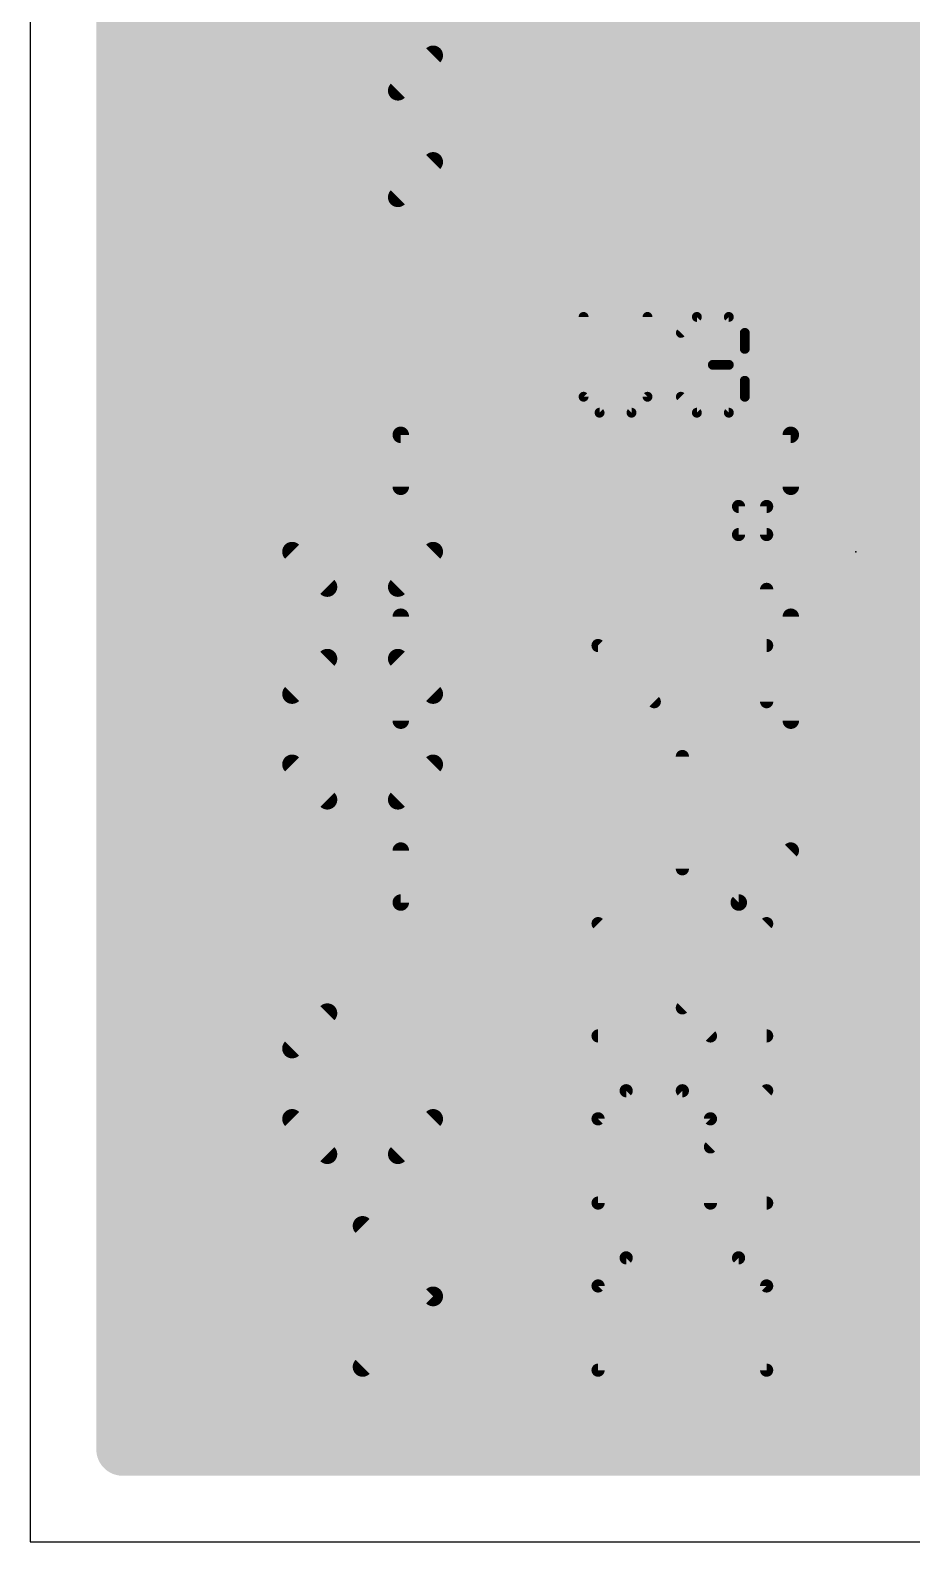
# Model space of a CAD drawing. Extents: x 0 to 1.9, y 0 to 1.15.
# Drawn here: x 0 to 0.2669, y 0 to 0.458 of the extents above; entities that cross this region are included whole.
import ezdxf

# ---------------------------------------------------------------- set-up
doc = ezdxf.new("R2010")
doc.units = 0
for name, color, linetype in [('1', 22, 'CONTINUOUS'), ('16', 175, 'CONTINUOUS'), ('20', 7, 'CONTINUOUS'), ('21', 253, 'CONTINUOUS'), ('22', 253, 'CONTINUOUS'), ('24', 7, 'CONTINUOUS'), ('25', 253, 'CONTINUOUS'), ('32', 253, 'CONTINUOUS')]:
    doc.layers.add(name, color=color, linetype=linetype)

# ---------------------------------------------------------------- blocks, each defined once
blk = doc.blocks.new('RECT')
blk.add_solid([(-0.5, -0.5), (0.5, -0.5), (-0.5, 0.5), (0.5, 0.5)])

msp = doc.modelspace()

# ---------------------------------------------------------------- linework, layer by layer
at = {"layer": '1', "const_width": 0.016}
for points in [[(0.028, 0.028), (0.028, 1.122)], [(0.028, 0.464), (0.494202, 0.464)], [(0.028, 0.448), (0.491189, 0.448)], [(0.028, 0.432), (0.495859, 0.432)], [(0.028, 0.416), (0.503, 0.416)], [(0.028, 0.4), (0.503, 0.4)], [(0.028, 0.384), (0.503, 0.384)], [(0.028, 0.368), (0.481472, 0.368)], [(0.028, 0.352), (0.481472, 0.352)], [(0.028, 0.336), (0.481472, 0.336)], [(0.028, 0.32), (0.481472, 0.32)], [(0.028, 0.304), (0.483484, 0.304)], [(0.028, 0.288), (0.356472, 0.288)], [(0.028, 0.272), (0.356472, 0.272)], [(0.028, 0.256), (0.356472, 0.256)], [(0.028, 0.24), (0.356472, 0.24)], [(0.028, 0.224), (0.361485, 0.224)], [(0.028, 0.208), (0.356472, 0.208)], [(0.028, 0.192), (0.356472, 0.192)], [(0.028, 0.176), (0.356472, 0.176)], [(0.028, 0.16), (0.356472, 0.16)], [(0.028, 0.144), (0.378, 0.144)], [(0.028, 0.128), (0.378, 0.128)], [(0.028, 0.112), (0.368374, 0.112)], [(0.028, 0.096), (0.366189, 0.096)], [(0.028, 0.08), (0.372184, 0.08)], [(0.028, 0.064), (1.716561, 0.064)], [(0.028, 0.048), (1.872, 0.048)], [(0.028, 0.032), (1.872, 0.032)], [(1.872, 0.028), (0.028, 0.028)]]:
    msp.add_lwpolyline(points, dxfattribs=at)
at = {"layer": '1', "const_width": 0.008}
for points in [[(0.028, 0.468, 1), (0.028, 0.46)], [(0.028, 0.452, 1), (0.028, 0.444)], [(0.028, 0.436, 1), (0.028, 0.428)], [(0.028, 0.42, 1), (0.028, 0.412)], [(0.028, 0.404, 1), (0.028, 0.396)], [(0.028, 0.388, 1), (0.028, 0.38)], [(0.028, 0.372, 1), (0.028, 0.364)], [(0.028, 0.356, 1), (0.028, 0.348)], [(0.028, 0.34, 1), (0.028, 0.332)], [(0.028, 0.324, 1), (0.028, 0.316)], [(0.028, 0.308, 1), (0.028, 0.3)], [(0.028, 0.292, 1), (0.028, 0.284)], [(0.028, 0.276, 1), (0.028, 0.268)], [(0.028, 0.26, 1), (0.028, 0.252)], [(0.028, 0.244, 1), (0.028, 0.236)], [(0.028, 0.228, 1), (0.028, 0.22)], [(0.028, 0.212, 1), (0.028, 0.204)], [(0.028, 0.196, 1), (0.028, 0.188)], [(0.028, 0.18, 1), (0.028, 0.172)], [(0.028, 0.164, 1), (0.028, 0.156)], [(0.028, 0.148, 1), (0.028, 0.14)], [(0.028, 0.132, 1), (0.028, 0.124)], [(0.028, 0.116, 1), (0.028, 0.108)], [(0.028, 0.1, 1), (0.028, 0.092)], [(0.028, 0.084, 1), (0.028, 0.076)], [(0.028, 0.068, 1), (0.028, 0.06)], [(0.028, 0.052, 1), (0.028, 0.044)], [(0.028, 0.036, 1), (0.028, 0.028)], [(0.028, 0.032, 1), (0.028, 0.024)], [(0.024, 0.028, 1), (0.032, 0.028)]]:
    msp.add_lwpolyline(points, format="xyb", dxfattribs=at)
at = {"layer": '16', "const_width": 0.016}
for points in [[(0.028, 0.028), (0.028, 1.122)], [(0.028, 0.464), (0.382887, 0.464)], [(0.028, 0.448), (0.366887, 0.448)], [(0.028, 0.432), (0.350887, 0.432)], [(0.028, 0.416), (0.334887, 0.416)], [(0.028, 0.4), (0.318887, 0.4)], [(0.028, 0.384), (0.315598, 0.384)], [(0.028, 0.368), (0.315598, 0.368)], [(0.103387, 0.3595), (0.083013, 0.339126)], [(0.309211, 0.3595), (0.103387, 0.3595)], [(0.028, 0.352), (0.095887, 0.352)], [(0.028, 0.336), (0.079887, 0.336)], [(0.083013, 0.339126), (0.073438, 0.329551)], [(0.083013, 0.339126), (0.083013, 0.339126)], [(0.1125, 0.3375), (0.092126, 0.317126)], [(0.300098, 0.3375), (0.1125, 0.3375)], [(0.05365, 0.329551), (0.045449, 0.32135)], [(0.073438, 0.329551), (0.05365, 0.329551)], [(0.028, 0.32), (0.045449, 0.32)], [(0.045449, 0.32135), (0.045449, 0.27865)], [(0.092126, 0.317126), (0.092126, 0.3)], [(0.138803, 0.27865), (0.138803, 0.3155)], [(0.138803, 0.3155), (0.199323, 0.3155)], [(0.199323, 0.3155), (0.199323, 0.3)], [(0.028, 0.304), (0.045449, 0.304)], [(0.138803, 0.304), (0.199323, 0.304)], [(0.199323, 0.3), (0.249999, 0.3)], [(0.249999, 0.299999), (0.199323, 0.299999)], [(0.199323, 0.299999), (0.199323, 0.282079)], [(0.249999, 0.3), (0.249999, 0.299999)], [(0.249999, 0.266449), (0.249999, 0.299999)], [(0.249999, 0.299999), (0.25, 0.299999)], [(0.25, 0.299999), (0.25, 0.266449)], [(0.028, 0.288), (0.045449, 0.288)], [(0.138803, 0.288), (0.199323, 0.288)], [(0.249999, 0.288), (0.25, 0.288)], [(0.199323, 0.282079), (0.200549, 0.277501)], [(0.045449, 0.27865), (0.05365, 0.270449)], [(0.130602, 0.270449), (0.138803, 0.27865)], [(0.200549, 0.277501), (0.202919, 0.273397)], [(0.028, 0.272), (0.052099, 0.272)], [(0.132153, 0.272), (0.204316, 0.272)], [(0.202919, 0.273397), (0.206271, 0.270045)], [(0.249999, 0.272), (0.25, 0.272)], [(0.05365, 0.270449), (0.130602, 0.270449)], [(0.206271, 0.270045), (0.210375, 0.267675)], [(0.210375, 0.267675), (0.214953, 0.266449)], [(0.057473, 0.262685), (0.052895, 0.261458)], [(0.092519, 0.262685), (0.057473, 0.262685)], [(0.092519, 0.229135), (0.092519, 0.262685)], [(0.127567, 0.262685), (0.09252, 0.262685)], [(0.09252, 0.262685), (0.09252, 0.229135)], [(0.132145, 0.261458), (0.127567, 0.262685)], [(0.214953, 0.266449), (0.249999, 0.266449)], [(0.25, 0.266449), (0.285047, 0.266449)], [(0.04879, 0.259089), (0.045439, 0.255737)], [(0.052895, 0.261458), (0.04879, 0.259089)], [(0.136249, 0.259089), (0.132145, 0.261458)], [(0.1396, 0.255737), (0.136249, 0.259089)], [(0.211524, 0.258685), (0.203323, 0.250484)], [(0.288476, 0.258685), (0.211524, 0.258685)], [(0.028, 0.256), (0.045702, 0.256)], [(0.045439, 0.255737), (0.043069, 0.251633)], [(0.092519, 0.256), (0.09252, 0.256)], [(0.139338, 0.256), (0.208839, 0.256)], [(0.14197, 0.251633), (0.1396, 0.255737)], [(0.043069, 0.251633), (0.041843, 0.247055)], [(0.143197, 0.247055), (0.14197, 0.251633)], [(0.203323, 0.250484), (0.203323, 0.207784)], [(0.041843, 0.247055), (0.041843, 0.229134)], [(0.143197, 0.229134), (0.143197, 0.247055)], [(0.028, 0.24), (0.041843, 0.24)], [(0.092519, 0.24), (0.09252, 0.24)], [(0.143197, 0.24), (0.203323, 0.24)], [(0.041843, 0.229134), (0.092518, 0.229134)], [(0.092518, 0.229133), (0.041843, 0.229133)], [(0.041843, 0.229133), (0.041843, 0.211213)], [(0.092518, 0.229134), (0.092518, 0.229133)], [(0.09252, 0.229135), (0.092519, 0.229135)], [(0.092519, 0.195583), (0.092519, 0.229133)], [(0.092519, 0.229133), (0.09252, 0.229133)], [(0.09252, 0.229133), (0.09252, 0.195583)], [(0.092521, 0.229133), (0.092521, 0.229134)], [(0.092521, 0.229134), (0.143197, 0.229134)], [(0.143197, 0.229133), (0.092521, 0.229133)], [(0.143197, 0.211213), (0.143197, 0.229133)], [(0.25, 0.2), (0.25, 0.229134)], [(0.028, 0.224), (0.041843, 0.224)], [(0.092519, 0.224), (0.09252, 0.224)], [(0.143197, 0.224), (0.203323, 0.224)], [(0.028, 0.208), (0.042703, 0.208)], [(0.041843, 0.211213), (0.043069, 0.206635)], [(0.092519, 0.208), (0.09252, 0.208)], [(0.14197, 0.206635), (0.143197, 0.211213)], [(0.142336, 0.208), (0.203323, 0.208)], [(0.203323, 0.207784), (0.211524, 0.199583)], [(0.043069, 0.206635), (0.045439, 0.20253)], [(0.1396, 0.20253), (0.14197, 0.206635)], [(0.045439, 0.20253), (0.04879, 0.199179)], [(0.04879, 0.199179), (0.052895, 0.196809)], [(0.132145, 0.196809), (0.136249, 0.199179)], [(0.136249, 0.199179), (0.1396, 0.20253)], [(0.211524, 0.199583), (0.228, 0.199583)], [(0.228, 0.199583), (0.228, 0.190887)], [(0.275, 0.175), (0.25, 0.2)], [(0.052895, 0.196809), (0.057473, 0.195583)], [(0.057473, 0.195583), (0.092519, 0.195583)], [(0.09252, 0.195583), (0.127567, 0.195583)], [(0.127567, 0.195583), (0.132145, 0.196809)], [(0.028, 0.192), (0.228, 0.192)], [(0.228, 0.190887), (0.240887, 0.178)], [(0.028, 0.176), (0.242887, 0.176)], [(0.240887, 0.178), (0.265887, 0.153)], [(0.028, 0.16), (0.258887, 0.16)], [(0.265887, 0.153), (0.323008, 0.153)], [(0.028, 0.144), (0.323008, 0.144)], [(0.028, 0.128), (0.565887, 0.128)], [(0.028, 0.112), (0.575681, 0.112)], [(0.028, 0.096), (1.673539, 0.096)], [(0.028, 0.08), (1.689539, 0.08)], [(0.028, 0.064), (1.716561, 0.064)], [(0.028, 0.048), (1.872, 0.048)], [(0.028, 0.032), (1.872, 0.032)], [(1.872, 0.028), (0.028, 0.028)]]:
    msp.add_lwpolyline(points, dxfattribs=at)
at = {"layer": '16', "const_width": 0.008}
for points in [[(0.028, 0.468, 1), (0.028, 0.46)], [(0.028, 0.452, 1), (0.028, 0.444)], [(0.028, 0.436, 1), (0.028, 0.428)], [(0.028, 0.42, 1), (0.028, 0.412)], [(0.028, 0.404, 1), (0.028, 0.396)], [(0.028, 0.388, 1), (0.028, 0.38)], [(0.028, 0.372, 1), (0.028, 0.364)], [(0.103387, 0.3635, 1), (0.103387, 0.3555)], [(0.106216, 0.356671, 1), (0.100559, 0.362328)], [(0.028, 0.356, 1), (0.028, 0.348)], [(0.095887, 0.348, 1), (0.095887, 0.356)], [(0.028, 0.34, 1), (0.028, 0.332)], [(0.083013, 0.343126, 1), (0.083013, 0.335126)], [(0.080185, 0.341954, 1), (0.085842, 0.336297)], [(0.079887, 0.332, 1), (0.079887, 0.34)], [(0.085842, 0.336297, 1), (0.080185, 0.341954)], [(0.083013, 0.335126, 1), (0.083013, 0.343126)], [(0.1125, 0.3415, 1), (0.1125, 0.3335)], [(0.115328, 0.334672, 1), (0.109672, 0.340328)], [(0.05365, 0.333551, 1), (0.05365, 0.325551)], [(0.056478, 0.326723, 1), (0.050821, 0.332379)], [(0.07061, 0.332379, 1), (0.076267, 0.326723)], [(0.073438, 0.325551, 1), (0.073438, 0.333551)], [(0.028, 0.324, 1), (0.028, 0.316)], [(0.04262, 0.324179, 1), (0.048277, 0.318522)], [(0.049449, 0.32135, 1), (0.041449, 0.32135)], [(0.045449, 0.316, 1), (0.045449, 0.324)], [(0.096126, 0.317126, 1), (0.088126, 0.317126)], [(0.089298, 0.319954, 1), (0.094954, 0.314298)], [(0.142803, 0.3155, 1), (0.134803, 0.3155)], [(0.138803, 0.3195, 1), (0.138803, 0.3115)], [(0.203323, 0.3155, 1), (0.195323, 0.3155)], [(0.199323, 0.3115, 1), (0.199323, 0.3195)], [(0.028, 0.308, 1), (0.028, 0.3)], [(0.045449, 0.3, 1), (0.045449, 0.308)], [(0.138803, 0.308, 1), (0.138803, 0.3)], [(0.199323, 0.3, 1), (0.199323, 0.308)], [(0.199323, 0.304, 1), (0.199323, 0.296)], [(0.199323, 0.303999, 1), (0.199323, 0.295999)], [(0.203323, 0.299999, 1), (0.195323, 0.299999)], [(0.253999, 0.3, 1), (0.245999, 0.3)], [(0.253999, 0.299999, 1), (0.245999, 0.299999)], [(0.249999, 0.303999, 1), (0.249999, 0.295999)], [(0.254, 0.299999, 1), (0.246, 0.299999)], [(0.249999, 0.296, 1), (0.249999, 0.304)], [(0.249999, 0.295999, 1), (0.249999, 0.303999)], [(0.25, 0.295999, 1), (0.25, 0.303999)], [(0.088126, 0.3, 1), (0.096126, 0.3)], [(0.195323, 0.3, 1), (0.203323, 0.3)], [(0.245999, 0.299999, 1), (0.253999, 0.299999)], [(0.028, 0.292, 1), (0.028, 0.284)], [(0.045449, 0.284, 1), (0.045449, 0.292)], [(0.138803, 0.292, 1), (0.138803, 0.284)], [(0.199323, 0.284, 1), (0.199323, 0.292)], [(0.249999, 0.292, 1), (0.249999, 0.284)], [(0.25, 0.284, 1), (0.25, 0.292)], [(0.203187, 0.283114, 1), (0.195459, 0.281044)], [(0.048277, 0.281478, 1), (0.04262, 0.275821)], [(0.141631, 0.275821, 1), (0.135975, 0.281478)], [(0.195323, 0.282079, 1), (0.203323, 0.282079)], [(0.204014, 0.279501, 1), (0.197085, 0.275501)], [(0.028, 0.276, 1), (0.028, 0.268)], [(0.041449, 0.27865, 1), (0.049449, 0.27865)], [(0.052099, 0.268, 1), (0.052099, 0.276)], [(0.132153, 0.276, 1), (0.132153, 0.268)], [(0.134803, 0.27865, 1), (0.142803, 0.27865)], [(0.196686, 0.276466, 1), (0.204413, 0.278536)], [(0.205748, 0.276225, 1), (0.200091, 0.270568)], [(0.204316, 0.268, 1), (0.204316, 0.276)], [(0.249999, 0.276, 1), (0.249999, 0.268)], [(0.25, 0.268, 1), (0.25, 0.276)], [(0.05365, 0.274449, 1), (0.05365, 0.266449)], [(0.050821, 0.26762, 1), (0.056478, 0.273277)], [(0.127774, 0.273277, 1), (0.133431, 0.26762)], [(0.130602, 0.266449, 1), (0.130602, 0.274449)], [(0.199455, 0.271397, 1), (0.206383, 0.275397)], [(0.208271, 0.273509, 1), (0.204271, 0.266581)], [(0.203442, 0.267217, 1), (0.209099, 0.272874)], [(0.21141, 0.271539, 1), (0.20934, 0.263812)], [(0.208375, 0.264211, 1), (0.212375, 0.27114)], [(0.057473, 0.266685, 1), (0.057473, 0.258685)], [(0.058508, 0.258821, 1), (0.056437, 0.266549)], [(0.096519, 0.262685, 1), (0.088519, 0.262685)], [(0.09252, 0.266685, 1), (0.09252, 0.258685)], [(0.09652, 0.262685, 1), (0.08852, 0.262685)], [(0.092519, 0.258685, 1), (0.092519, 0.266685)], [(0.128602, 0.266549, 1), (0.126531, 0.258821)], [(0.127567, 0.258685, 1), (0.127567, 0.266685)], [(0.214953, 0.270449, 1), (0.214953, 0.262449)], [(0.213918, 0.262585, 1), (0.215988, 0.270313)], [(0.245999, 0.266449, 1), (0.253999, 0.266449)], [(0.25, 0.270449, 1), (0.25, 0.262449)], [(0.246, 0.266449, 1), (0.254, 0.266449)], [(0.249999, 0.262449, 1), (0.249999, 0.270449)], [(0.04679, 0.262553, 1), (0.05079, 0.255624)], [(0.051619, 0.25626, 1), (0.045962, 0.261917)], [(0.051859, 0.265322, 1), (0.05393, 0.257595)], [(0.054895, 0.257994, 1), (0.050895, 0.264922)], [(0.134145, 0.264922, 1), (0.130145, 0.257994)], [(0.131109, 0.257595, 1), (0.13318, 0.265322)], [(0.139077, 0.261917, 1), (0.133421, 0.25626)], [(0.134249, 0.255624, 1), (0.138249, 0.262553)], [(0.211524, 0.262685, 1), (0.211524, 0.254685)], [(0.214352, 0.255856, 1), (0.208695, 0.261513)], [(0.028, 0.26, 1), (0.028, 0.252)], [(0.04261, 0.258566, 1), (0.048267, 0.252909)], [(0.048903, 0.253737, 1), (0.041975, 0.257737)], [(0.045702, 0.252, 1), (0.045702, 0.26)], [(0.092519, 0.26, 1), (0.092519, 0.252)], [(0.09252, 0.252, 1), (0.09252, 0.26)], [(0.139338, 0.26, 1), (0.139338, 0.252)], [(0.143064, 0.257737, 1), (0.136136, 0.253737)], [(0.136772, 0.252909, 1), (0.142429, 0.258566)], [(0.208839, 0.252, 1), (0.208839, 0.26)], [(0.039605, 0.253633, 1), (0.046533, 0.249633)], [(0.046933, 0.250598, 1), (0.039205, 0.252668)], [(0.145834, 0.252668, 1), (0.138106, 0.250598)], [(0.138506, 0.249633, 1), (0.145434, 0.253633)], [(0.207323, 0.250484, 1), (0.199323, 0.250484)], [(0.200494, 0.253312, 1), (0.206151, 0.247656)], [(0.045843, 0.247055, 1), (0.037843, 0.247055)], [(0.037979, 0.24809, 1), (0.045706, 0.24602)], [(0.147197, 0.247055, 1), (0.139197, 0.247055)], [(0.139333, 0.24602, 1), (0.14706, 0.24809)], [(0.028, 0.244, 1), (0.028, 0.236)], [(0.041843, 0.236, 1), (0.041843, 0.244)], [(0.092519, 0.244, 1), (0.092519, 0.236)], [(0.09252, 0.236, 1), (0.09252, 0.244)], [(0.143197, 0.244, 1), (0.143197, 0.236)], [(0.203323, 0.236, 1), (0.203323, 0.244)], [(0.041843, 0.233134, 1), (0.041843, 0.225134)], [(0.041843, 0.233133, 1), (0.041843, 0.225133)], [(0.045843, 0.229133, 1), (0.037843, 0.229133)], [(0.096518, 0.229134, 1), (0.088518, 0.229134)], [(0.092519, 0.233135, 1), (0.092519, 0.225135)], [(0.096519, 0.229133, 1), (0.088519, 0.229133)], [(0.092519, 0.233133, 1), (0.092519, 0.225133)], [(0.09652, 0.229133, 1), (0.08852, 0.229133)], [(0.096521, 0.229134, 1), (0.088521, 0.229134)], [(0.092521, 0.233134, 1), (0.092521, 0.225134)], [(0.092521, 0.233133, 1), (0.092521, 0.225133)], [(0.092518, 0.225134, 1), (0.092518, 0.233134)], [(0.092518, 0.225133, 1), (0.092518, 0.233133)], [(0.09252, 0.225135, 1), (0.09252, 0.233135)], [(0.09252, 0.225133, 1), (0.09252, 0.233133)], [(0.147197, 0.229133, 1), (0.139197, 0.229133)], [(0.143197, 0.225134, 1), (0.143197, 0.233134)], [(0.143197, 0.225133, 1), (0.143197, 0.233133)], [(0.254, 0.229134, 1), (0.246, 0.229134)], [(0.028, 0.228, 1), (0.028, 0.22)], [(0.037843, 0.229134, 1), (0.045843, 0.229134)], [(0.041843, 0.22, 1), (0.041843, 0.228)], [(0.088518, 0.229133, 1), (0.096518, 0.229133)], [(0.088519, 0.229135, 1), (0.096519, 0.229135)], [(0.092519, 0.228, 1), (0.092519, 0.22)], [(0.08852, 0.229135, 1), (0.09652, 0.229135)], [(0.088521, 0.229133, 1), (0.096521, 0.229133)], [(0.09252, 0.22, 1), (0.09252, 0.228)], [(0.139197, 0.229134, 1), (0.147197, 0.229134)], [(0.143197, 0.228, 1), (0.143197, 0.22)], [(0.203323, 0.22, 1), (0.203323, 0.228)], [(0.028, 0.212, 1), (0.028, 0.204)], [(0.045706, 0.212248, 1), (0.037979, 0.210178)], [(0.042703, 0.204, 1), (0.042703, 0.212)], [(0.092519, 0.212, 1), (0.092519, 0.204)], [(0.09252, 0.204, 1), (0.09252, 0.212)], [(0.142336, 0.212, 1), (0.142336, 0.204)], [(0.14706, 0.210178, 1), (0.139333, 0.212248)], [(0.206151, 0.210612, 1), (0.200494, 0.204955)], [(0.203323, 0.204, 1), (0.203323, 0.212)], [(0.037843, 0.211213, 1), (0.045843, 0.211213)], [(0.046533, 0.208635, 1), (0.039605, 0.204635)], [(0.039205, 0.2056, 1), (0.046933, 0.20767)], [(0.138106, 0.20767, 1), (0.145834, 0.2056)], [(0.145434, 0.204635, 1), (0.138506, 0.208635)], [(0.139197, 0.211213, 1), (0.147197, 0.211213)], [(0.199323, 0.207784, 1), (0.207323, 0.207784)], [(0.048267, 0.205359, 1), (0.04261, 0.199702)], [(0.041975, 0.20053, 1), (0.048903, 0.20453)], [(0.05079, 0.202643, 1), (0.04679, 0.195715)], [(0.138249, 0.195715, 1), (0.134249, 0.202643)], [(0.136136, 0.20453, 1), (0.143064, 0.20053)], [(0.142429, 0.199702, 1), (0.136772, 0.205359)], [(0.211524, 0.203583, 1), (0.211524, 0.195583)], [(0.208695, 0.196754, 1), (0.214352, 0.202411)], [(0.232, 0.199583, 1), (0.224, 0.199583)], [(0.228, 0.195583, 1), (0.228, 0.203583)], [(0.252828, 0.202828, 1), (0.247172, 0.197172)], [(0.045962, 0.196351, 1), (0.051619, 0.202007)], [(0.05393, 0.200673, 1), (0.051859, 0.192946)], [(0.050895, 0.193345, 1), (0.054895, 0.200273)], [(0.057473, 0.199583, 1), (0.057473, 0.191583)], [(0.056437, 0.191719, 1), (0.058508, 0.199446)], [(0.09252, 0.199583, 1), (0.09252, 0.191583)], [(0.092519, 0.191583, 1), (0.092519, 0.199583)], [(0.126531, 0.199446, 1), (0.128602, 0.191719)], [(0.127567, 0.191583, 1), (0.127567, 0.199583)], [(0.130145, 0.200273, 1), (0.134145, 0.193345)], [(0.13318, 0.192946, 1), (0.131109, 0.200673)], [(0.133421, 0.202007, 1), (0.139077, 0.196351)], [(0.246, 0.2, 1), (0.254, 0.2)], [(0.028, 0.196, 1), (0.028, 0.188)], [(0.088519, 0.195583, 1), (0.096519, 0.195583)], [(0.08852, 0.195583, 1), (0.09652, 0.195583)], [(0.230828, 0.193716, 1), (0.225172, 0.188059)], [(0.228, 0.188, 1), (0.228, 0.196)], [(0.224, 0.190887, 1), (0.232, 0.190887)], [(0.028, 0.18, 1), (0.028, 0.172)], [(0.243716, 0.180828, 1), (0.238059, 0.175172)], [(0.238059, 0.175172, 1), (0.243716, 0.180828)], [(0.242887, 0.172, 1), (0.242887, 0.18)], [(0.028, 0.164, 1), (0.028, 0.156)], [(0.258887, 0.156, 1), (0.258887, 0.164)], [(0.265887, 0.157, 1), (0.265887, 0.149)], [(0.263059, 0.150172, 1), (0.268716, 0.155828)], [(0.028, 0.148, 1), (0.028, 0.14)], [(0.028, 0.132, 1), (0.028, 0.124)], [(0.028, 0.116, 1), (0.028, 0.108)], [(0.028, 0.1, 1), (0.028, 0.092)], [(0.028, 0.084, 1), (0.028, 0.076)], [(0.028, 0.068, 1), (0.028, 0.06)], [(0.028, 0.052, 1), (0.028, 0.044)], [(0.028, 0.036, 1), (0.028, 0.028)], [(0.028, 0.032, 1), (0.028, 0.024)], [(0.024, 0.028, 1), (0.032, 0.028)]]:
    msp.add_lwpolyline(points, format="xyb", dxfattribs=at)
at = {"layer": '20'}
for p, q in [((0, 1.15), (0, 0)), ((0, 0), (1.9, 0))]:
    msp.add_line(p, q, dxfattribs=at)
at = {"layer": '21'}
for points, const_width in [([(0.122, 0.450406), (0.122, 0.482433)], 0.006), ([(0.111324, 0.43973), (0.122, 0.450406)], 0.006), ([(0.079297, 0.43973), (0.111324, 0.43973)], 0.006), ([(0.079297, 0.39676), (0.079297, 0.418111)], 0.006), ([(0.111324, 0.407436), (0.122, 0.418111)], 0.006), ([(0.068621, 0.407436), (0.111324, 0.407436)], 0.006), ([(0.122, 0.35379), (0.122, 0.375141)], 0.006), ([(0.04727, 0.364466), (0.057945, 0.364466)], 0.006), ([(0.079297, 0.35379), (0.079297, 0.364466)], 0.006), ([(0.079297, 0.364466), (0.122, 0.364466)], 0.006), ([(0.079297, 0.332038), (0.079297, 0.300011)], 0.006), ([(0.122, 0.300011), (0.122, 0.332038)], 0.006), ([(0.214493, 0.305216), (0.214493, 0.313723)], 0.004), ([(0.214493, 0.313723), (0.223, 0.313723)], 0.004), ([(0.223, 0.313723), (0.223, 0.305216)], 0.004), ([(0.223, 0.305216), (0.214493, 0.305216)], 0.004), ([(0.079297, 0.300011), (0.089973, 0.289335)], 0.006), ([(0.111324, 0.289335), (0.122, 0.300011)], 0.006), ([(0.089973, 0.289335), (0.111324, 0.289335)], 0.006), ([(0.223, 0.254573), (0.223, 0.288602)], 0.004), ([(0.089973, 0.267583), (0.079297, 0.256907)], 0.006), ([(0.111324, 0.267583), (0.089973, 0.267583)], 0.006), ([(0.122, 0.256907), (0.111324, 0.267583)], 0.006), ([(0.188971, 0.254573), (0.171956, 0.271587)], 0.004), ([(0.171956, 0.271587), (0.223, 0.271587)], 0.004), ([(0.079297, 0.256907), (0.079297, 0.235556)], 0.006), ([(0.122, 0.235556), (0.122, 0.256907)], 0.006), ([(0.079297, 0.235556), (0.089973, 0.22488)], 0.006), ([(0.111324, 0.22488), (0.122, 0.235556)], 0.006), ([(0.197478, 0.20393), (0.197478, 0.237959)], 0.004), ([(0.089973, 0.22488), (0.111324, 0.22488)], 0.006), ([(0.122, 0.18191), (0.122, 0.203261)], 0.006), ([(0.057945, 0.18191), (0.057945, 0.192586)], 0.006), ([(0.057945, 0.192586), (0.122, 0.192586)], 0.006), ([(0.205985, 0.153286), (0.171956, 0.187315)], 0.004), ([(0.197478, 0.161794), (0.223, 0.187315)], 0.004), ([(0.079297, 0.149482), (0.089973, 0.160158)], 0.006), ([(0.089973, 0.160158), (0.100648, 0.160158)], 0.006), ([(0.100648, 0.160158), (0.100648, 0.117455)], 0.006), ([(0.079297, 0.128131), (0.079297, 0.149482)], 0.006), ([(0.122, 0.149482), (0.122, 0.128131)], 0.006), ([(0.171956, 0.153286), (0.223, 0.153286)], 0.004), ([(0.171956, 0.128165), (0.180464, 0.136672)], 0.004), ([(0.180464, 0.136672), (0.197478, 0.136672)], 0.004), ([(0.197478, 0.136672), (0.205985, 0.128165)], 0.004), ([(0.205985, 0.119658), (0.223, 0.136672)], 0.004), ([(0.089973, 0.117455), (0.079297, 0.128131)], 0.006), ([(0.122, 0.128131), (0.111324, 0.117455)], 0.006), ([(0.171956, 0.102643), (0.171956, 0.128165)], 0.004), ([(0.205985, 0.128165), (0.205985, 0.102643)], 0.004), ([(0.111324, 0.117455), (0.089973, 0.117455)], 0.006), ([(0.223, 0.102643), (0.171956, 0.102643)], 0.004), ([(0.100648, 0.095703), (0.057945, 0.095703)], 0.006), ([(0.122, 0.074352), (0.100648, 0.095703)], 0.006), ([(0.180464, 0.086029), (0.171956, 0.077522)], 0.004), ([(0.214493, 0.086029), (0.180464, 0.086029)], 0.004), ([(0.223, 0.077522), (0.214493, 0.086029)], 0.004), ([(0.171956, 0.077522), (0.171956, 0.052)], 0.004), ([(0.223, 0.052), (0.223, 0.077522)], 0.004), ([(0.100648, 0.053), (0.122, 0.074352)], 0.006), ([(0.057945, 0.053), (0.100648, 0.053)], 0.006), ([(0.171956, 0.052), (0.223, 0.052)], 0.004)]:
    msp.add_lwpolyline(points, dxfattribs=dict(at, const_width=const_width))
for points, const_width in [([(0.1205, 0.450406, 1), (0.1235, 0.450406)], 0.003), ([(0.123061, 0.449345, 1), (0.120939, 0.451466)], 0.003), ([(0.079297, 0.44123, 1), (0.079297, 0.43823)], 0.003), ([(0.110264, 0.44079, 1), (0.112385, 0.438669)], 0.003), ([(0.111324, 0.43823, 1), (0.111324, 0.44123)], 0.003), ([(0.080797, 0.418111, 1), (0.077797, 0.418111)], 0.003), ([(0.123061, 0.417051, 1), (0.120939, 0.419172)], 0.003), ([(0.068621, 0.408936, 1), (0.068621, 0.405936)], 0.003), ([(0.110264, 0.408496, 1), (0.112385, 0.406375)], 0.003), ([(0.111324, 0.405936, 1), (0.111324, 0.408936)], 0.003), ([(0.077797, 0.39676, 1), (0.080797, 0.39676)], 0.003), ([(0.1235, 0.375141, 1), (0.1205, 0.375141)], 0.003), ([(0.04727, 0.365966, 1), (0.04727, 0.362966)], 0.003), ([(0.057945, 0.362966, 1), (0.057945, 0.365966)], 0.003), ([(0.080797, 0.364466, 1), (0.077797, 0.364466)], 0.003), ([(0.079297, 0.365966, 1), (0.079297, 0.362966)], 0.003), ([(0.122, 0.362966, 1), (0.122, 0.365966)], 0.003), ([(0.077797, 0.35379, 1), (0.080797, 0.35379)], 0.003), ([(0.1205, 0.35379, 1), (0.1235, 0.35379)], 0.003), ([(0.080797, 0.332038, 1), (0.077797, 0.332038)], 0.003), ([(0.1235, 0.332038, 1), (0.1205, 0.332038)], 0.003), ([(0.215493, 0.313723, 1), (0.213493, 0.313723)], 0.002), ([(0.214493, 0.314723, 1), (0.214493, 0.312723)], 0.002), ([(0.224, 0.313723, 1), (0.222, 0.313723)], 0.002), ([(0.223, 0.312723, 1), (0.223, 0.314723)], 0.002), ([(0.214493, 0.306216, 1), (0.214493, 0.304216)], 0.002), ([(0.223, 0.304216, 1), (0.223, 0.306216)], 0.002), ([(0.080358, 0.301071, 1), (0.078236, 0.29895)], 0.003), ([(0.123061, 0.29895, 1), (0.120939, 0.301071)], 0.003), ([(0.213493, 0.305216, 1), (0.215493, 0.305216)], 0.002), ([(0.222, 0.305216, 1), (0.224, 0.305216)], 0.002), ([(0.077797, 0.300011, 1), (0.080797, 0.300011)], 0.003), ([(0.1205, 0.300011, 1), (0.1235, 0.300011)], 0.003), ([(0.089973, 0.290835, 1), (0.089973, 0.287835)], 0.003), ([(0.088912, 0.288274, 1), (0.091033, 0.290396)], 0.003), ([(0.110264, 0.290396, 1), (0.112385, 0.288274)], 0.003), ([(0.111324, 0.287835, 1), (0.111324, 0.290835)], 0.003), ([(0.224, 0.288602, 1), (0.222, 0.288602)], 0.002), ([(0.089973, 0.269083, 1), (0.089973, 0.266083)], 0.003), ([(0.091033, 0.266522, 1), (0.088912, 0.268644)], 0.003), ([(0.112385, 0.268644, 1), (0.110264, 0.266522)], 0.003), ([(0.111324, 0.266083, 1), (0.111324, 0.269083)], 0.003), ([(0.172664, 0.272294, 1), (0.171249, 0.27088)], 0.002), ([(0.171956, 0.272587, 1), (0.171956, 0.270587)], 0.002), ([(0.223, 0.270587, 1), (0.223, 0.272587)], 0.002), ([(0.080797, 0.256907, 1), (0.077797, 0.256907)], 0.003), ([(0.078236, 0.257968, 1), (0.080358, 0.255847)], 0.003), ([(0.1235, 0.256907, 1), (0.1205, 0.256907)], 0.003), ([(0.120939, 0.255847, 1), (0.123061, 0.257968)], 0.003), ([(0.188264, 0.253866, 1), (0.189678, 0.25528)], 0.002), ([(0.222, 0.254573, 1), (0.224, 0.254573)], 0.002), ([(0.080358, 0.236616, 1), (0.078236, 0.234495)], 0.003), ([(0.123061, 0.234495, 1), (0.120939, 0.236616)], 0.003), ([(0.198478, 0.237959, 1), (0.196478, 0.237959)], 0.002), ([(0.077797, 0.235556, 1), (0.080797, 0.235556)], 0.003), ([(0.1205, 0.235556, 1), (0.1235, 0.235556)], 0.003), ([(0.089973, 0.22638, 1), (0.089973, 0.22338)], 0.003), ([(0.088912, 0.223819, 1), (0.091033, 0.225941)], 0.003), ([(0.110264, 0.225941, 1), (0.112385, 0.223819)], 0.003), ([(0.111324, 0.22338, 1), (0.111324, 0.22638)], 0.003), ([(0.1235, 0.203261, 1), (0.1205, 0.203261)], 0.003), ([(0.196478, 0.20393, 1), (0.198478, 0.20393)], 0.002), ([(0.059445, 0.192586, 1), (0.056445, 0.192586)], 0.003), ([(0.057945, 0.194086, 1), (0.057945, 0.191086)], 0.003), ([(0.122, 0.191086, 1), (0.122, 0.194086)], 0.003), ([(0.172664, 0.188023, 1), (0.171249, 0.186608)], 0.002), ([(0.223707, 0.186608, 1), (0.222293, 0.188023)], 0.002), ([(0.056445, 0.18191, 1), (0.059445, 0.18191)], 0.003), ([(0.1205, 0.18191, 1), (0.1235, 0.18191)], 0.003), ([(0.089973, 0.161658, 1), (0.089973, 0.158658)], 0.003), ([(0.091033, 0.159097, 1), (0.088912, 0.161219)], 0.003), ([(0.102148, 0.160158, 1), (0.099148, 0.160158)], 0.003), ([(0.100648, 0.158658, 1), (0.100648, 0.161658)], 0.003), ([(0.196771, 0.162501, 1), (0.198185, 0.161087)], 0.002), ([(0.080797, 0.149482, 1), (0.077797, 0.149482)], 0.003), ([(0.078236, 0.150543, 1), (0.080358, 0.148422)], 0.003), ([(0.1235, 0.149482, 1), (0.1205, 0.149482)], 0.003), ([(0.171956, 0.154286, 1), (0.171956, 0.152286)], 0.002), ([(0.205278, 0.152579, 1), (0.206693, 0.153994)], 0.002), ([(0.223, 0.152286, 1), (0.223, 0.154286)], 0.002), ([(0.180464, 0.137672, 1), (0.180464, 0.135672)], 0.002), ([(0.181171, 0.135965, 1), (0.179757, 0.137379)], 0.002), ([(0.198185, 0.137379, 1), (0.196771, 0.135965)], 0.002), ([(0.197478, 0.135672, 1), (0.197478, 0.137672)], 0.002), ([(0.223707, 0.135965, 1), (0.222293, 0.137379)], 0.002), ([(0.080358, 0.129191, 1), (0.078236, 0.12707)], 0.003), ([(0.077797, 0.128131, 1), (0.080797, 0.128131)], 0.003), ([(0.1205, 0.128131, 1), (0.1235, 0.128131)], 0.003), ([(0.123061, 0.12707, 1), (0.120939, 0.129191)], 0.003), ([(0.172956, 0.128165, 1), (0.170956, 0.128165)], 0.002), ([(0.171249, 0.128872, 1), (0.172664, 0.127458)], 0.002), ([(0.206985, 0.128165, 1), (0.204985, 0.128165)], 0.002), ([(0.205278, 0.127458, 1), (0.206693, 0.128872)], 0.002), ([(0.089973, 0.118955, 1), (0.089973, 0.115955)], 0.003), ([(0.088912, 0.116394, 1), (0.091033, 0.118516)], 0.003), ([(0.110264, 0.118516, 1), (0.112385, 0.116394)], 0.003), ([(0.111324, 0.115955, 1), (0.111324, 0.118955)], 0.003), ([(0.205278, 0.120365, 1), (0.206693, 0.118951)], 0.002), ([(0.099148, 0.117455, 1), (0.102148, 0.117455)], 0.003), ([(0.171956, 0.103643, 1), (0.171956, 0.101643)], 0.002), ([(0.170956, 0.102643, 1), (0.172956, 0.102643)], 0.002), ([(0.204985, 0.102643, 1), (0.206985, 0.102643)], 0.002), ([(0.223, 0.101643, 1), (0.223, 0.103643)], 0.002), ([(0.057945, 0.097203, 1), (0.057945, 0.094203)], 0.003), ([(0.101709, 0.096764, 1), (0.099588, 0.094642)], 0.003), ([(0.100648, 0.094203, 1), (0.100648, 0.097203)], 0.003), ([(0.180464, 0.087029, 1), (0.180464, 0.085029)], 0.002), ([(0.181171, 0.085322, 1), (0.179757, 0.086736)], 0.002), ([(0.2152, 0.086736, 1), (0.213786, 0.085322)], 0.002), ([(0.214493, 0.085029, 1), (0.214493, 0.087029)], 0.002), ([(0.172956, 0.077522, 1), (0.170956, 0.077522)], 0.002), ([(0.171249, 0.078229, 1), (0.172664, 0.076815)], 0.002), ([(0.224, 0.077522, 1), (0.222, 0.077522)], 0.002), ([(0.222293, 0.076815, 1), (0.223707, 0.078229)], 0.002), ([(0.123061, 0.073291, 1), (0.120939, 0.075412)], 0.003), ([(0.120939, 0.073291, 1), (0.123061, 0.075412)], 0.003), ([(0.057945, 0.0545, 1), (0.057945, 0.0515)], 0.003), ([(0.099588, 0.054061, 1), (0.101709, 0.051939)], 0.003), ([(0.100648, 0.0515, 1), (0.100648, 0.0545)], 0.003), ([(0.171956, 0.053, 1), (0.171956, 0.051)], 0.002), ([(0.170956, 0.052, 1), (0.172956, 0.052)], 0.002), ([(0.222, 0.052, 1), (0.224, 0.052)], 0.002), ([(0.223, 0.051, 1), (0.223, 0.053)], 0.002)]:
    msp.add_lwpolyline(points, format="xyb", dxfattribs=dict(at, const_width=const_width))
at = {"layer": '22', "const_width": 0.005}
for points in [[(0.230315, 0.335433), (0.112205, 0.335433)], [(0.112205, 0.335433), (0.112205, 0.319685)], [(0.230315, 0.319685), (0.230315, 0.335433)], [(0.112205, 0.280315), (0.112205, 0.248819)], [(0.230315, 0.248819), (0.230315, 0.280315)], [(0.112205, 0.209449), (0.112205, 0.193701)], [(0.214567, 0.193701), (0.230315, 0.209449)], [(0.112205, 0.193701), (0.214567, 0.193701)]]:
    msp.add_lwpolyline(points, dxfattribs=at)
at = {"layer": '22', "const_width": 0.0025}
for points in [[(0.112205, 0.336683, 1), (0.112205, 0.334183)], [(0.113455, 0.335433, 1), (0.110955, 0.335433)], [(0.231565, 0.335433, 1), (0.229065, 0.335433)], [(0.230315, 0.334183, 1), (0.230315, 0.336683)], [(0.110955, 0.319685, 1), (0.113455, 0.319685)], [(0.229065, 0.319685, 1), (0.231565, 0.319685)], [(0.113455, 0.280315, 1), (0.110955, 0.280315)], [(0.231565, 0.280315, 1), (0.229065, 0.280315)], [(0.110955, 0.248819, 1), (0.113455, 0.248819)], [(0.229065, 0.248819, 1), (0.231565, 0.248819)], [(0.113455, 0.209449, 1), (0.110955, 0.209449)], [(0.231199, 0.208565, 1), (0.229431, 0.210333)], [(0.112205, 0.194951, 1), (0.112205, 0.192451)], [(0.110955, 0.193701, 1), (0.113455, 0.193701)], [(0.213683, 0.194585, 1), (0.215451, 0.192817)], [(0.214567, 0.192451, 1), (0.214567, 0.194951)]]:
    msp.add_lwpolyline(points, format="xyb", dxfattribs=at)
at = {"layer": '24'}
msp.add_point((0.25, 0.3), dxfattribs=at)
at = {"layer": '25', "const_width": 0.003}
for points in [[(0.16757, 0.371163), (0.16757, 0.346975)], [(0.186919, 0.346975), (0.186919, 0.371163)], [(0.197035, 0.366325), (0.201872, 0.371163)], [(0.201872, 0.371163), (0.211547, 0.371163)], [(0.211547, 0.371163), (0.216385, 0.366325)], [(0.216385, 0.366325), (0.216385, 0.361488)], [(0.216385, 0.361488), (0.211547, 0.35665)], [(0.211547, 0.35665), (0.20671, 0.35665)], [(0.211547, 0.35665), (0.216385, 0.351813)], [(0.216385, 0.351813), (0.216385, 0.346975)], [(0.16757, 0.346975), (0.172407, 0.342138)], [(0.182082, 0.342138), (0.186919, 0.346975)], [(0.201872, 0.342138), (0.197035, 0.346975)], [(0.216385, 0.346975), (0.211547, 0.342138)], [(0.172407, 0.342138), (0.182082, 0.342138)], [(0.211547, 0.342138), (0.201872, 0.342138)]]:
    msp.add_lwpolyline(points, dxfattribs=at)
at = {"layer": '25', "const_width": 0.0015}
for points in [[(0.16832, 0.371163, 1), (0.16682, 0.371163)], [(0.187669, 0.371163, 1), (0.186169, 0.371163)], [(0.201872, 0.371913, 1), (0.201872, 0.370413)], [(0.202403, 0.370632, 1), (0.201342, 0.371693)], [(0.212077, 0.371693, 1), (0.211017, 0.370632)], [(0.211547, 0.370413, 1), (0.211547, 0.371913)], [(0.196504, 0.366855, 1), (0.197565, 0.365795)], [(0.217135, 0.366325, 1), (0.215635, 0.366325)], [(0.215854, 0.365795, 1), (0.216915, 0.366855)], [(0.215635, 0.361488, 1), (0.217135, 0.361488)], [(0.216915, 0.360957, 1), (0.215854, 0.362018)], [(0.20671, 0.3574, 1), (0.20671, 0.3559)], [(0.212077, 0.35718, 1), (0.211017, 0.35612)], [(0.211017, 0.35718, 1), (0.212077, 0.35612)], [(0.211547, 0.3559, 1), (0.211547, 0.3574)], [(0.217135, 0.351813, 1), (0.215635, 0.351813)], [(0.215854, 0.351282, 1), (0.216915, 0.352343)], [(0.1681, 0.347505, 1), (0.167039, 0.346445)], [(0.18745, 0.346445, 1), (0.186389, 0.347505)], [(0.197565, 0.347505, 1), (0.196504, 0.346445)], [(0.216915, 0.346445, 1), (0.215854, 0.347505)], [(0.16682, 0.346975, 1), (0.16832, 0.346975)], [(0.172407, 0.342888, 1), (0.172407, 0.341388)], [(0.182082, 0.341388, 1), (0.182082, 0.342888)], [(0.186169, 0.346975, 1), (0.187669, 0.346975)], [(0.201872, 0.342888, 1), (0.201872, 0.341388)], [(0.211547, 0.341388, 1), (0.211547, 0.342888)], [(0.215635, 0.346975, 1), (0.217135, 0.346975)], [(0.171877, 0.341607, 1), (0.172937, 0.342668)], [(0.181552, 0.342668, 1), (0.182612, 0.341607)], [(0.201342, 0.341607, 1), (0.202403, 0.342668)], [(0.211017, 0.342668, 1), (0.212077, 0.341607)]]:
    msp.add_lwpolyline(points, format="xyb", dxfattribs=at)

# ---------------------------------------------------------------- block references
at = {"layer": '16', "xscale": 0.065354, "yscale": 0.031102, "rotation": 180}
for p in [(0.092126, 0.3), (0.25, 0.3), (0.09252, 0.229134), (0.25, 0.229134)]:
    msp.add_blockref('RECT', p, dxfattribs=at)
at = {"layer": '32', "xscale": 0.065354, "yscale": 0.031102, "rotation": 180}
for p in [(0.092126, 0.3), (0.25, 0.3), (0.09252, 0.229134), (0.25, 0.229134)]:
    msp.add_blockref('RECT', p, dxfattribs=at)

doc.saveas('drawing.dxf')
